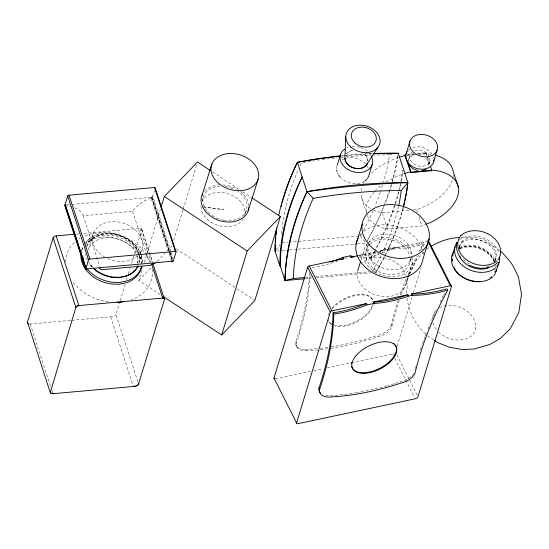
<?xml version="1.0" encoding="UTF-8"?>
<svg xmlns="http://www.w3.org/2000/svg" width="549" height="549" viewBox="0 0 549 549"><rect width="100%" height="100%" fill="white"/><g stroke="black" fill="none" stroke-linecap="round" stroke-linejoin="round"><path stroke-width="0.41" stroke-dasharray="2.75 2.06" d="M406.637 293.42L407.413 283.401M452.225 259.945L452.349 258.38M391.917 154.406L389.543 154.818L388.98 158.524A468.407 268.598 -18.1 0 1 383.511 182.055M397.888 155.772L397.641 157.412A518.99 296.151 -18.6 0 1 392.082 181.65M244.579 215.702L245.087 212.607L244.525 208.572A22.598 16.868 17.5 0 0 224.445 192.85A22.598 16.868 17.5 0 0 202.382 200.9M245.424 213.403L247.029 206.438L246.467 202.403A22.591 16.868 17.5 0 0 237.806 191.347M200.913 206.451L201.689 211.084A22.598 16.868 17.5 0 0 221.268 226.25A22.598 16.868 17.5 0 0 243.166 219.133M82.062 249.507L82.611 247.709A31.568 24.005 16.9 0 0 81.52 253.103M93.275 233.565L88.416 249.541A25.508 19.4 16.9 0 1 112.62 237.847A25.508 19.4 16.9 0 1 136.818 255.436M137.929 381.809L115.997 314.57L119.963 301.511M120.21 300.694L125.172 284.368M126.414 280.292L127.402 277.025M128.397 273.759L130.134 268.049M131.623 263.149L141.786 229.688A2.388 1.373 -18.1 0 0 139.974 228.405L83.242 233.483M172.345 260.144L152.039 197.873L152.265 197.118A1.688 0.968 -18.1 0 1 151.428 197.331L72.66 204.386M170.938 251.998L152.739 196.199L154.482 190.455M137.538 263.266L139.727 256.074M140.695 252.883L141.669 249.685M160.239 294.566L138.808 280.47L143.021 266.608M144.257 262.532L146.981 253.563M147.235 252.746L160.363 209.533M173.724 240.311L182.892 210.143M183.14 209.327L196.768 164.48M360.871 260.452L363.534 251.689M365.799 251.929L367.274 247.071M408.785 159.402L410.117 155.038M429.613 161.536L428.289 165.894A10.28 7.816 16.9 0 0 425.674 157.886M410.048 261.64L411.029 258.401M408.902 274.39L412.532 262.443M397.099 346.186L412.244 296.33M413.486 292.246L420.939 267.727M202.245 200.701L203.706 196.062M459.039 247.825L459.575 246.22M495.143 260.995L495.678 259.389A19.723 15.235 18.6 0 0 486.311 240.826A19.723 15.235 18.6 0 0 463.047 240.668L461.181 242.576A19.723 15.235 18.6 0 0 459.266 250.234M409.506 274.335L416.403 259.917L424.35 251.758M300.022 165.798L301.483 162.703L304.407 162.202A359.17 205.957 -18.1 0 1 310.288 161.262M494.567 261.516L495.678 259.389M298.299 241.409L360.419 235.85L361.633 233.702M367.068 241.114L368.187 239.124A518.99 296.151 -18.6 0 0 383.689 206.191M372.469 271.474L375.88 272.407L380.224 264.865M372.881 270.746L374.555 267.85A431.939 247.688 -18.1 0 0 381.143 255.237M276.023 249.96L279.846 244.847M461.181 242.576L463.047 240.668M138.808 280.47L151.847 266.938M154.804 263.856L156.589 262.01M157.179 261.399L164.878 253.398M167.253 250.941L171.995 246.021M426.799 249.514L429.332 247.222M84.519 244.95L88.986 240.963L88.238 241.443L95.011 238.225L94.339 238.479L101.634 237.031L101.14 237.072C112.847 236.303 124.589 240.352 133.503 247.935L133.071 247.592L138.417 253.659L137.971 253.034L139.069 255.223M418.359 153.885L425.839 153.226L426.168 152.814L416.911 153.473M459.547 248.471C463.486 246.096 468.345 246.13 472.792 246.275L478.639 247.551L484.108 249.987C488.548 252.814 492.693 256.541 494.532 261.619M413.225 209.958L416.574 209.656L425.125 206.218A48.209 27.642 -18.1 0 0 453.021 177.354M367.343 215.537A47.893 27.464 -18.1 0 0 387.587 229.015L421.886 225.941L424.995 224.692M359.444 257.241A82.947 52.361 -9.2 0 0 369.093 257.852L379.277 254.015M382.413 252.835L396.515 247.524L378.947 251.216M379.73 252.519A85.912 33.256 -49.3 0 0 384.684 248.546L388.068 247.825A100.913 53.061 -26.7 0 0 423.773 242.665L424.439 243.989A540.497 284.197 -26.7 0 0 420.692 250.989M359.046 255.45L376.312 251.785M379.599 251.092L385.35 249.87L384.684 248.546M388.068 247.825L388.74 249.15L427.781 240.881M275.241 378.824L310.459 371.357M313.808 370.644L323.032 368.695M327.225 367.803L350.701 362.827M351.538 362.649L392.624 353.94A2.505 1.318 -26.7 0 0 394.607 352.952M344.648 258.414L349.672 257.364M358.874 255.429L375.605 251.916M407.811 154.283L413.603 153.768M406.72 154.914L414.2 154.255M406.891 155.449L414.371 154.791M418.53 154.42L426.01 153.761A48.209 27.642 -18.1 0 1 431.191 154.358M66.71 204.914L69.263 204.688M74.836 207.721A24.142 16.607 -12.9 0 1 83.27 215.764L132.625 211.344A22.495 13.615 -30.1 0 1 152.039 197.873M76.469 234.087L79.008 233.86M373.169 209.972A47.893 27.464 -18.1 0 0 382.276 212.731L409.883 210.26M282.131 242.857L288.088 242.329M288.939 242.253L297.448 241.491M276.765 251.085L281.013 250.701M281.863 250.625L288.657 250.015M289.508 249.939L297.153 249.26M297.997 249.184L356.603 243.934M357.454 243.859L365.95 243.097L370.733 257.769L371.09 257.735A439.372 251.95 -18.1 0 0 375.056 250.879M306.095 277.41L311.201 276.957M315.455 276.572L369.065 271.776M305.381 278.714L311.324 278.185M316.423 277.725L370.781 272.86M29.378 324.027A3.589 2.059 -18.1 0 0 30.236 324.027L70.862 320.39M71.713 320.314L110.651 316.828A5.806 3.328 -18.1 0 0 115.997 314.57M104.509 232.879L97.791 234.197L91.244 237.285L85.754 242.212A31.568 24.005 16.9 0 1 97.18 234.718L103.912 233.373L111.118 233.469A31.568 24.005 16.9 0 1 140.963 254.386M389.543 154.818L386.853 154.818A359.17 205.957 -18.1 0 0 373.965 155.12M461.085 237.6C474.967 237.106 488.946 242.075 499.707 250.804M369.093 257.852L372.366 257.879A25.144 19.119 16.9 0 1 406.116 275.804M203.439 206.98L223.628 209.663L203.439 206.808M212.511 171.899L238.939 189.281M242.507 191.628L251.078 197.269M176.277 248.834L236.276 288.3M236.99 288.767L254.139 300.042M427.403 335.768L433.621 339.879M425.64 333.943C414.68 324.191 408.374 310.329 406.665 295.884M360.419 235.85L365.95 243.097M365.847 257.735L366.876 259.752M398.306 300.214A540.497 284.197 -26.7 0 0 391.362 324.782L392.034 326.113A12.675 6.663 -26.7 0 1 377.506 336.935A185.267 97.413 -26.7 0 1 330.141 348.45M371.755 298.409L372.105 299.095M396.893 354.949L409.149 379.284M409.533 380.045L417.961 396.776M392.624 353.94L393.393 355.464M394.923 358.504L414.461 397.291M331.15 346.858A185.267 97.413 -26.7 0 0 376.84 335.604L377.506 336.935M328.981 321.639L329.331 322.332M309.588 272.62A571.077 300.276 -26.7 0 1 295.691 341.821A19.51 10.259 -26.7 0 0 305.855 349.493L306.527 350.818A185.267 97.413 -26.7 0 0 329.304 348.574M295.691 341.821L296.357 343.146A19.51 10.259 -26.7 0 0 306.527 350.818M295.98 345.108L297.119 347.373M141.045 254.372L137.943 248.189L132.837 242.411C120.643 231.671 102.944 230.861 87.861 234.725A44.73 34.017 16.9 0 0 83.832 236.276M139.439 255.958L141.271 259.608L140.702 257.845L141.82 264.371M426.01 152.656L430.32 165.565M425.839 153.226L426.539 155.388M426.806 156.204L429.73 165.16M416.574 209.656L417.638 212.916M418.962 216.985L421.886 225.941M382.276 212.731L387.587 229.015M361.51 197.688L366.821 213.973A47.893 27.464 -18.1 0 1 374.336 191.869M371.09 257.735L375.88 272.407A439.372 251.95 -18.1 0 0 385.425 255.045M171.199 252.808L173.045 258.469M152.265 197.118L169.675 250.495M169.936 251.305L172.578 259.389M151.661 197.173L172.503 261.063M151.428 197.331L172.262 261.221M171.659 261.276L150.824 197.386A1.688 0.968 -18.1 0 0 152.739 196.199M141.786 229.132L152.622 262.347M141.786 229.688L149.184 252.368M149.452 253.178L152.354 262.093M139.974 228.405L151.071 262.429M132.625 211.344L149.191 262.141M83.27 215.764L99.836 266.56M110.651 316.828L133.373 386.503M30.236 324.027L50.844 387.217M51.901 390.456L52.69 392.885M495.445 265.49L495.733 267.089M141.34 255.649L142.315 261.55M248.724 205.95L248.217 202.3A24.431 18.241 17.5 0 0 240.537 191.587M459.376 248.532A22.729 17.554 18.6 0 1 494.622 262.106M459.033 247.572A23.854 18.426 18.6 0 1 495.678 261.997M459.568 239.755A23.854 18.426 18.6 0 1 483.01 237.772A23.854 18.426 18.6 0 1 499.295 254.29M439.509 307.721A22.729 17.554 18.6 0 1 467.748 311.667A22.729 17.554 18.6 0 1 472.813 334.684M459.911 248.862A22.729 17.554 18.6 0 1 494.381 262.813M495.095 269.875A22.729 17.554 18.6 0 1 494.574 272.119M491.609 276.586A22.729 17.554 18.6 0 1 488.04 278.782M454.709 267.823A22.729 17.554 18.6 0 1 453.769 265.84M452.616 261.111A22.729 17.554 18.6 0 1 452.602 258.764M489.331 265.881A19.723 15.235 18.6 0 1 485.597 266.986M469.313 264.103A19.723 15.235 18.6 0 1 463.514 259.478M471.742 335.782A22.729 17.554 18.6 0 1 437.471 330.759M436.489 329.558A22.729 17.554 18.6 0 1 432.962 321.879M432.736 317.96A22.729 17.554 18.6 0 1 434.952 311.475M452.376 261.818A22.729 17.554 18.6 0 1 452.733 257.193M452.939 256.458A22.729 17.554 18.6 0 1 453.81 254.324M459.218 247.18A19.723 15.235 18.6 0 1 460.604 244.298L462.471 242.383A19.723 15.235 18.6 0 1 485.735 242.548A19.723 15.235 18.6 0 1 495.102 261.111M370.376 208.517A47.893 27.464 -18.1 0 1 360.933 193.55M361.077 191.073A47.893 27.464 -18.1 0 1 362.223 186.399M363.479 183.51A47.893 27.464 -18.1 0 1 364.234 182.096M371.364 173.175A47.893 27.464 -18.1 0 1 398.766 157.419M374.898 191.258A47.893 27.464 -18.1 0 1 381.569 185.274M386.194 182.055A47.893 27.464 -18.1 0 1 403.275 173.964M429.805 158.112A10.28 7.816 16.9 0 1 416.828 165.51A10.28 7.816 16.9 0 1 412.724 151.792M414.818 150.783A10.28 7.816 16.9 0 1 429.613 157.412M408.442 161.42A10.28 7.816 16.9 0 1 415.929 154.64M453.302 175.056A48.209 27.642 -18.1 0 1 453.145 176.586M408.092 150.447A14.322 10.891 16.9 0 1 409.842 148.971M412.759 147.564A14.322 10.891 16.9 0 1 431.967 153.967M433.374 156.808A14.322 10.891 16.9 0 1 433.731 158.277M346.769 147.935A16.621 12.634 16.9 0 1 348.203 147.379M352.135 146.569A16.621 12.634 16.9 0 1 359.897 147.379M360.583 147.599A16.621 12.634 16.9 0 1 367.899 151.819M368.482 152.375A16.621 12.634 16.9 0 1 371.598 156.76M346.426 153.782A11.68 8.88 16.9 0 1 353.391 150.412A11.68 8.88 16.9 0 0 346.446 153.72M367.83 160.912A11.68 8.88 16.9 0 0 364.474 154.104A11.68 8.88 16.9 0 1 367.851 160.85M364.502 181.204A16.621 12.634 16.9 0 1 341.423 178.391M338.424 174.774A16.621 12.634 16.9 0 1 337.196 172.112M336.64 168.708A16.621 12.634 16.9 0 1 336.956 166.237M342.041 159.807A16.621 12.634 16.9 0 1 344.079 158.826M345.547 158.332A16.621 12.634 16.9 0 1 365.641 164.144M367.096 165.983A16.621 12.634 16.9 0 1 368.201 167.946M312.8 160.878A359.17 205.957 -18.1 0 1 314.481 160.624M317.83 160.143A359.17 205.957 -18.1 0 1 319.504 159.91M322.009 159.567A359.17 205.957 -18.1 0 1 326.188 159.025M327.026 158.922A359.17 205.957 -18.1 0 1 336.18 157.851M341.162 157.337A359.17 205.957 -18.1 0 1 343.647 157.096M346.124 156.87A359.17 205.957 -18.1 0 1 373.155 155.147M391.128 184.91A518.99 296.151 -18.6 0 1 383.984 205.443M341.979 155.669A411.448 305.477 -25.9 0 1 345.136 155.353M345.925 155.278A411.448 305.477 -25.9 0 1 372.284 153.528M382.529 185.322A468.407 268.598 -18.1 0 1 380.526 191.471M380.272 192.212A468.407 268.598 -18.1 0 1 374.919 206.273M373.025 210.727A468.407 268.598 -18.1 0 1 362.443 232.268M281.651 233.977A431.939 247.688 -18.1 0 1 298.663 168.797M397.929 155.751A475.832 272.853 -18.1 0 1 392.082 182.892M391.65 184.382A475.832 272.853 -18.1 0 1 390.051 189.618M389.564 191.121A475.832 272.853 -18.1 0 1 384.993 203.885M384.101 206.143A475.832 272.853 -18.1 0 1 367.13 241.045M340.106 156.239A366.595 210.219 -18.1 0 1 343.489 155.889M344.34 155.806A366.595 210.219 -18.1 0 1 372.002 153.83M400.996 181.836A439.372 251.95 -18.1 0 0 402.767 170.41A475.832 272.853 -18.1 0 1 399.048 189.281M400.523 184.299A439.372 251.95 -18.1 0 1 399.267 190.064M398.876 191.711A439.372 251.95 -18.1 0 1 395.17 204.983M394.93 205.731A439.372 251.95 -18.1 0 1 375.441 250.193M403.247 208.037A439.372 251.95 -18.1 0 1 385.81 254.29M398.43 191.766A475.832 272.853 -18.1 0 1 395.067 203.542M394.594 205.038A475.832 272.853 -18.1 0 1 375.386 249.472M374.603 250.914A475.832 272.853 -18.1 0 1 370.733 257.769M398.526 206.307A431.939 247.688 -18.1 0 1 382.214 253.007M403 207.776A478.632 275.625 -17.6 0 1 378.192 268.399M359.471 235.967A34.347 26.119 16.9 0 1 361.462 233.531M363.815 231.355A34.347 26.119 16.9 0 1 398.464 227.162A34.347 26.119 16.9 0 1 422.764 251.332M422.915 252.108A34.347 26.119 16.9 0 1 423.19 254.448M410.185 258.593A22.701 17.266 16.9 0 1 381.843 272.956A22.701 17.266 16.9 0 1 369.566 244.573M370.129 244.024A22.701 17.266 16.9 0 1 393.057 240.304A22.701 17.266 16.9 0 1 409.849 256.273M411.524 256.781A22.701 17.266 16.9 0 1 384.259 268.406A22.701 17.266 16.9 0 1 368.393 243.475M368.736 242.802A22.701 17.266 16.9 0 1 394.058 235.301A22.701 17.266 16.9 0 1 411.675 255.271M373.231 302.993A24.369 12.812 -26.7 0 1 358.868 320.863A24.369 12.812 -26.7 0 1 334.046 325.708M331.884 324.72A24.369 12.812 -26.7 0 1 328.597 320.822M332.358 308.936A24.369 12.812 -26.7 0 1 356.246 295.389A24.369 12.812 -26.7 0 1 373.066 301.428M372.407 305.354A24.369 12.812 -26.7 0 1 335.37 325.475M331.534 324.034A24.369 12.812 -26.7 0 1 328.021 319.312M328.329 314.694A24.369 12.812 -26.7 0 1 328.817 313.362M332.015 308.25A24.369 12.812 -26.7 0 1 356.61 294.573A24.369 12.812 -26.7 0 1 372.846 301.593M310.178 275.454A571.077 300.276 -26.7 0 1 296.357 343.146M392.034 326.113A540.497 284.197 -26.7 0 1 399.226 300.79M401.326 294.751A540.497 284.197 -26.7 0 1 404.764 285.631M409.54 274.157A540.497 284.197 -26.7 0 1 418.53 255.175M379.112 253A85.912 33.256 -49.3 0 1 372.366 257.879L366.807 259.78A25.144 19.119 16.9 0 0 362.285 262.847M404.86 287.079A25.144 19.119 16.9 0 1 375.777 295.067A25.144 19.119 16.9 0 1 357.481 271.604M424.439 243.989A100.913 53.061 -26.7 0 1 388.74 249.15M400.118 294.937A540.497 284.197 -26.7 0 1 406.26 278.961M408.202 274.363A540.497 284.197 -26.7 0 1 416.458 256.637M418.935 251.758A540.497 284.197 -26.7 0 1 423.773 242.665M338.074 260.864A87.133 45.814 -26.7 0 1 311.811 267.747M391.362 324.782A12.675 6.663 -26.7 0 1 376.84 335.604M327.801 347.366A185.267 97.413 -26.7 0 1 318.715 348.505M317.089 348.677A185.267 97.413 -26.7 0 1 305.855 349.493M385.35 249.87A79.715 41.916 -26.7 0 1 379.421 251.874M376.456 252.766A79.715 41.916 -26.7 0 1 359.067 256.452M415.023 369.319A540.497 284.197 -26.7 0 1 416.259 364.337M420.349 350.173A540.497 284.197 -26.7 0 1 422.078 344.909M422.593 343.399A540.497 284.197 -26.7 0 1 424.748 337.347M425.317 335.823A540.497 284.197 -26.7 0 1 426.765 332.021M427.966 328.975A540.497 284.197 -26.7 0 1 430.162 323.629M431.473 320.561A540.497 284.197 -26.7 0 1 433.161 316.718M433.504 315.95A540.497 284.197 -26.7 0 1 436.345 309.787M440.072 302.135A540.497 284.197 -26.7 0 1 443.29 295.856M443.654 295.156A540.497 284.197 -26.7 0 1 444.765 293.056M413.692 373.217A12.675 6.663 -26.7 0 1 411.935 375.502M410.782 376.607A12.675 6.663 -26.7 0 1 400.104 381.802A185.267 97.413 -26.7 0 1 394.752 383.518M393.983 383.758A185.267 97.413 -26.7 0 1 387.875 385.57M387.114 385.789A185.267 97.413 -26.7 0 1 357.783 392.501M356.939 392.645A185.267 97.413 -26.7 0 1 329.126 395.692A19.51 10.259 -26.7 0 1 325.982 395.575M412.484 257.357A25.144 19.119 16.9 0 1 382.866 275.474A25.144 19.119 16.9 0 1 367.116 244.181M368.331 242.939A25.144 19.119 16.9 0 1 392.892 238.575A25.144 19.119 16.9 0 1 411.949 255.155M204.489 191.327A24.431 18.241 17.5 0 1 219.25 184.835M223.12 184.869A24.431 18.241 17.5 0 1 237.367 189.384M246.391 210.301A22.591 16.868 17.5 0 1 225.152 220.382M224.328 220.266A22.591 16.868 17.5 0 1 219.415 219.072M218.619 218.797A22.591 16.868 17.5 0 1 202.835 200.371A22.591 16.868 17.5 0 1 219.682 186.255M225.426 186.523A22.591 16.868 17.5 0 1 234.238 189.268M108.462 301.964A44.73 34.017 16.9 0 1 72.283 281.246M65.64 261.9A44.73 34.017 16.9 0 1 75.22 241.704M78.713 239.069A44.73 34.017 16.9 0 1 80.099 238.204M91.738 266.828A28.02 21.308 16.9 0 1 89.199 263.582M87.305 260.137A28.02 21.308 16.9 0 1 85.671 253.906M86.591 246.789A28.02 21.308 16.9 0 1 99.527 235.253L105.442 234.073L111.77 234.155A28.02 21.308 16.9 0 1 139.014 263.074M92.431 267.089A28.02 21.308 16.9 0 1 89.309 263.225M86.701 246.432A28.02 21.308 16.9 0 1 99.63 234.897L105.552 233.716L111.872 233.799A28.02 21.308 16.9 0 1 138.588 253M139.055 254.633A28.02 21.308 16.9 0 1 139.117 262.717M152.087 269.394A44.73 34.017 16.9 0 1 130.593 300.166M108.105 232.906A44.73 34.017 16.9 0 1 146.288 254.681M146.761 255.388A44.73 34.017 16.9 0 1 150.2 262.051M81.588 250.996A31.568 24.005 16.9 0 1 83.009 247.345M85.212 244.01A31.568 24.005 16.9 0 1 96.631 236.516L103.37 235.171L110.575 235.267A31.568 24.005 16.9 0 1 139.158 253.364M140.661 256.891A31.568 24.005 16.9 0 1 141.772 263.348M141.21 255.093A31.568 24.005 16.9 0 1 142.26 263.136M64.782 205.683A24.142 16.607 -12.9 0 1 71.082 206.479M104.941 257.207A25.508 19.4 16.9 0 1 95.595 229.331A25.508 19.4 16.9 0 1 129.365 225.687A25.508 19.4 16.9 0 1 139.686 253.46M137.627 255.807A25.508 19.4 16.9 0 1 107.879 258.709M92.74 267.205A25.508 19.4 16.9 0 1 89.295 261.976M137.037 256.177A25.508 19.4 16.9 0 1 137.456 263.204"/><path stroke-width="0.82" d="M279.853 265.901A439.372 251.95 -18.1 0 1 302.176 177.004A475.832 272.853 -18.1 0 0 280.216 265.867L279.853 265.901L275.07 251.236L275.124 247.421A478.632 275.44 -17.6 0 1 275.275 244.278M304.53 278.789L285 280.539L285.116 276.758A518.99 296.405 -18.6 0 1 305.059 195.904L306.96 191.676L297.393 162.339L300.708 161.68A411.448 305.477 -25.9 0 1 340.394 155.834M280.216 265.867L285 280.539L293.331 278.556L293.434 275.138A468.407 268.598 -18.1 0 1 311.475 202.156L313.198 198.347L316.039 197.86A359.17 205.957 -18.1 0 1 398.478 190.476L401.25 190.476L407.832 182.645L398.265 153.308L395.15 153.24A411.448 305.477 -25.9 0 0 373.986 153.466M367.439 163.204A11.68 8.88 16.9 0 1 354.86 168.296A11.68 8.88 16.9 0 1 344.889 158.119L345.76 136.797M456.94 242.583C455.718 247.956 457.338 253.549 460.556 257.92M401.25 190.476L400.763 194.216A431.939 247.688 -18.1 0 1 398.704 205.498M202.65 193.996A24.431 18.241 17.5 0 0 201.037 200.124A24.431 18.241 17.5 0 0 222.036 221.233A24.431 18.241 17.5 0 0 248.148 210.885L248.69 207.522M258.023 179.564L258.709 175.357L258.092 170.979A24.431 18.241 17.5 0 0 232.213 153.5A24.431 18.241 17.5 0 0 210.919 168.804A24.431 18.241 17.5 0 0 231.918 189.913A24.431 18.241 17.5 0 0 258.023 179.564L248.148 210.885M86.701 268.88A0.947 0.542 -18.1 0 1 85.98 268.372L65.146 204.482L67.719 195.972A1.146 0.659 -18.1 0 1 69.023 195.163L154.537 187.504A0.913 0.522 -18.1 0 1 155.23 187.998L176.064 251.881L173.573 260.082A1.688 0.968 -18.1 0 1 171.659 261.276M85.98 268.372L88.554 259.855L67.719 195.972M138.842 383.84L138.547 384.43A3.589 2.059 -18.1 0 1 134.759 386.372L52.958 393.695A3.589 2.059 -18.1 0 1 50.172 392.343L27.512 322.105L53.129 237.779A2.656 1.523 -18.1 0 1 56.149 235.905L74.774 234.238M64.967 205.072L64.782 205.683L85.617 269.573L85.802 268.962L64.967 205.072L65.365 205.038L86.2 268.921M161.104 207.083L164.323 196.487L197.51 162.03L210.363 170.492M163.094 296.439L221.666 334.965L247.18 250.982L280.367 216.526L251.792 197.736M280.367 216.526L254.853 300.516L221.666 334.965M337.196 165.448L340.6 154.262M427.959 240.853A1.606 0.844 -26.7 0 1 428.886 241.574L451.484 286.448L417.961 396.776A2.505 1.318 -26.7 0 1 415.222 398.807L297.839 423.691A1.75 0.92 -26.7 0 1 296.59 422.936L273.992 378.069L307.68 267.198A1.482 0.782 -26.7 0 1 309.3 265.991L343.66 258.709L342.988 257.378A87.133 45.814 -26.7 0 1 329.716 262.113M372.119 164.762L368.722 175.948A16.621 12.634 16.9 0 1 367.597 178.171M296.59 422.936L330.278 312.065A1.482 0.782 -26.7 0 1 331.898 310.858L366.258 303.576L366.924 304.901L374.095 303.384A79.715 41.916 -26.7 0 0 408.621 296.069L412.011 295.348A100.913 53.061 -26.7 0 0 447.709 290.188L447.044 288.856A100.913 53.061 -26.7 0 1 411.338 294.024L412.011 295.348M356.033 244.374L362.175 224.157M357.722 270.808L360.624 261.249M406.205 153.5L409.966 141.114M437.134 150.158A14.322 10.891 16.9 0 1 413.603 152.265A14.322 10.891 16.9 0 1 419.916 134.484A14.322 10.891 16.9 0 1 437.134 150.158L433.374 162.552A14.322 10.891 16.9 0 1 414.831 167.802A14.322 10.891 16.9 0 1 407.18 151.586M406.486 282.358L408.662 275.186M429.119 238.842L422.977 259.059A34.347 26.119 16.9 0 1 381.027 276.422A34.347 26.119 16.9 0 1 358.25 237.923M201.984 195.444L211.859 164.124M451.889 256.177L455.032 246.817M495.884 271.762L499.02 262.401M340.106 156.239A366.595 210.219 -18.1 0 0 297.393 162.339L295.369 166.615A478.632 275.44 -17.6 0 0 285.954 190.448M366.313 165.187L377.815 147.468M491.369 277.293L491.904 276.737M460.769 235.775L460.439 236.084L462.038 234.547M497.593 262.484C494.69 265.716 490.367 267.281 486.208 268.104M431.555 170.76L431.727 170.183L410.535 172.42L431.555 170.76L431.322 170.046A48.209 27.642 -18.1 0 1 458.641 190.578A48.209 27.642 -18.1 0 1 430.437 222.51L425.77 224.383M431.493 246.117C439.941 241.162 449.617 237.772 459.444 237.593M123.484 301.669L120.327 302.334L116.93 302.252M342.988 257.378L350.159 255.861A82.947 52.361 -9.2 0 0 354.743 256.644M350.159 255.861L350.825 257.186L358.223 255.621M374.095 303.384L373.423 302.06L407.948 294.738L408.621 296.069M411.338 294.024L450.379 285.748A1.606 0.844 -26.7 0 1 451.484 286.448M88.554 259.855A1.146 0.659 -18.1 0 1 89.858 259.046L175.371 251.394A0.913 0.522 -18.1 0 1 176.064 251.881M85.802 268.962L172.262 261.221A1.688 0.968 -18.1 0 0 173.1 261.008L172.873 261.763A23.593 11.007 4 0 0 171.425 261.619M293.331 278.556L305.244 277.485M133.373 386.503A5.806 3.328 -18.1 0 0 138.382 384.533L164.508 299.356A2.388 1.373 -18.1 0 0 162.696 298.073L78.617 305.601A2.388 1.373 -18.1 0 0 75.899 307.289L50.288 392.418A5.806 3.328 -18.1 0 0 54.344 393.571M485.94 268.132L480.368 268.331L474.693 267.329L469.299 265.188M164.323 196.487L247.18 250.982M434.307 340.332L437.766 342.617L449.549 347.297L461.956 349.487L474.144 349.04L490.12 344.34L500.475 338.28L510.172 328.926L518.798 312.532L521.55 294.209L518.29 276.422L512.787 265.51L510.103 261.55L502.369 252.732L500.372 251.284M313.198 198.347L306.96 191.676A475.832 272.853 -18.1 0 0 285 280.539M427.781 240.881L450.379 285.748M366.258 303.576A87.133 45.814 -26.7 0 1 333.078 312.82L333.744 314.145A571.077 300.276 -26.7 0 1 319.628 389.344A19.51 10.259 -26.7 0 0 329.791 397.016A185.267 97.413 -26.7 0 0 400.777 383.127A12.675 6.663 -26.7 0 0 415.298 372.304A540.497 284.197 -26.7 0 1 447.709 290.188M309.3 265.991L331.898 310.858M307.68 267.198L330.278 312.065M333.078 312.82A571.077 300.276 -26.7 0 1 318.962 388.019L319.628 389.344M458.436 187.628L453.124 171.343A48.209 27.642 -18.1 0 0 435.288 155.237M430.43 166.203L431.727 170.183M406.109 156.897L405.107 154.564L404.819 154.893L410.275 171.068M407.413 160.878L411.05 172.036M410.776 172.592L410.542 171.878A47.893 27.464 -18.1 0 0 404.078 173.704M154.537 187.504L175.371 251.394M152.883 263.712L164.247 298.546M151.599 264.048L162.696 298.073M69.023 195.163L89.858 259.046M82.48 255.937L83.27 258.366M56.149 235.905L78.871 305.573A2.656 1.523 -18.1 0 0 75.851 307.454L53.129 237.779M462.416 234.348A22.729 17.554 18.6 0 1 491.664 236.118A22.729 17.554 18.6 0 1 497.874 260.006M496.804 261.104A22.729 17.554 18.6 0 1 467.714 260.59A22.729 17.554 18.6 0 1 460.014 236.797M492.439 277.272A23.854 18.426 18.6 0 1 461.908 276.73A23.854 18.426 18.6 0 1 453.831 251.765M495.582 267.919A23.854 18.426 18.6 0 1 465.051 267.37A23.854 18.426 18.6 0 1 456.967 242.404M479.414 281.507A22.729 17.554 18.6 0 1 454.469 268.53M499.72 257.611A23.854 18.426 18.6 0 1 496.783 266.684M496.426 269.408A23.854 18.426 18.6 0 1 493.64 276.044M488.754 267.603A19.723 15.235 18.6 0 1 459.691 256.067M425.674 169.147A10.28 7.816 16.9 0 1 421.989 170.547M417.878 170.513A10.28 7.816 16.9 0 1 416.567 170.211M415.922 170.018A10.28 7.816 16.9 0 1 409.053 164.213M399.569 157.158A47.893 27.464 -18.1 0 1 405.231 155.593M433.854 159.738A14.322 10.891 16.9 0 1 433.58 161.873M371.598 156.76A16.621 12.634 16.9 0 1 364.268 171.734A16.621 12.634 16.9 0 1 343.324 165.668A16.621 12.634 16.9 0 1 344.82 149.012M367.459 163.142A11.68 8.88 16.9 0 1 354.88 168.234A11.68 8.88 16.9 0 1 344.909 158.057M367.089 178.85A16.621 12.634 16.9 0 1 365.085 180.786M340.277 177.252A16.621 12.634 16.9 0 1 338.829 175.412M336.997 171.432A16.621 12.634 16.9 0 1 336.729 170.066M275.372 242.699A478.632 275.44 -17.6 0 1 275.811 237.161M276.051 234.78A478.632 275.44 -17.6 0 1 276.422 231.596M281.163 206.657A478.632 275.44 -17.6 0 1 281.795 204.228M282.234 202.602A478.632 275.44 -17.6 0 1 282.92 200.159M283.16 199.349A478.632 275.44 -17.6 0 1 285.7 191.196M275.07 251.236A439.372 251.95 -18.1 0 1 276.6 227.931M278.865 214.844A439.372 251.95 -18.1 0 1 297.393 162.339M373.663 153.754A366.595 210.219 -18.1 0 1 398.265 153.308M403.453 207.206A439.372 251.95 -18.1 0 0 407.832 182.645L404.682 182.748A411.448 151.977 -12.4 0 0 310.24 191.203L306.96 191.676A366.595 210.219 -18.1 0 1 407.832 182.645L407.296 186.804A478.632 275.625 -17.6 0 1 403.206 206.959M343.66 258.709A87.133 45.814 -26.7 0 1 341.567 259.54M274.843 378.872A1.75 0.92 -26.7 0 1 273.992 378.069M353.529 257.028A79.715 41.916 -26.7 0 1 350.825 257.186M366.924 304.901A87.133 45.814 -26.7 0 1 333.744 314.145M407.948 294.738A79.715 41.916 -26.7 0 1 373.423 302.06M320.362 393.084A19.51 10.259 -26.7 0 1 318.962 388.019M395.349 345.246A24.369 12.812 -26.7 0 1 378.865 368.729A24.369 12.812 -26.7 0 1 351.614 366.149M351.477 363.843A24.369 12.812 -26.7 0 1 351.71 362.313M393.413 343.255A24.369 12.812 -26.7 0 1 394.951 344.697M406.329 283.174A25.144 19.119 16.9 0 1 405.581 285.569M93.536 268.626A28.02 21.308 16.9 0 0 112.943 277.444L119.634 277.602L125.851 276.291A28.02 21.308 16.9 0 0 137.977 266.073M87.511 269.257A31.568 24.005 16.9 0 0 112.291 282.248L119.908 282.426L126.984 280.93A31.568 24.005 16.9 0 0 141.759 266.265M83.956 263.891A31.568 24.005 16.9 0 1 81.629 256.301M80.95 255.697A31.568 24.005 16.9 0 0 111.749 284.046L119.366 284.224L126.442 282.728A31.568 24.005 16.9 0 0 141.388 267.294M94.208 268.777A28.02 21.308 16.9 0 0 113.053 277.087L119.744 277.245L125.961 275.934A28.02 21.308 16.9 0 0 138.087 265.716M162.442 298.093A2.656 1.523 -18.1 0 1 164.46 299.521M28.301 323.752A3.589 2.059 -18.1 0 1 27.512 322.105M99.218 268.166A25.158 7.933 -27.8 0 1 100.886 269.779L150.241 265.366A23.593 11.007 4 0 1 154.571 263.314M65.64 204.99A0.947 0.542 -18.1 0 1 65.146 204.482M350.79 146.988A17.493 13.3 16.9 0 0 379.531 144.414A17.493 13.3 16.9 0 0 358.497 125.261A17.493 13.3 16.9 0 0 350.79 146.988M354.956 143.008A12.744 9.69 16.9 0 0 375.9 141.134A12.744 9.69 16.9 0 0 360.569 127.183A12.744 9.69 16.9 0 0 354.956 143.008M369.045 244.614A34.347 26.119 16.9 0 0 426.909 245.293A34.347 26.119 16.9 0 0 390.998 204.592A34.347 26.119 16.9 0 0 369.045 244.614M364.159 373.382A24.369 12.812 -26.7 0 0 396.783 349.116A24.369 12.812 -26.7 0 0 361.976 350.145A24.369 12.812 -26.7 0 0 364.159 373.382"/></g></svg>
